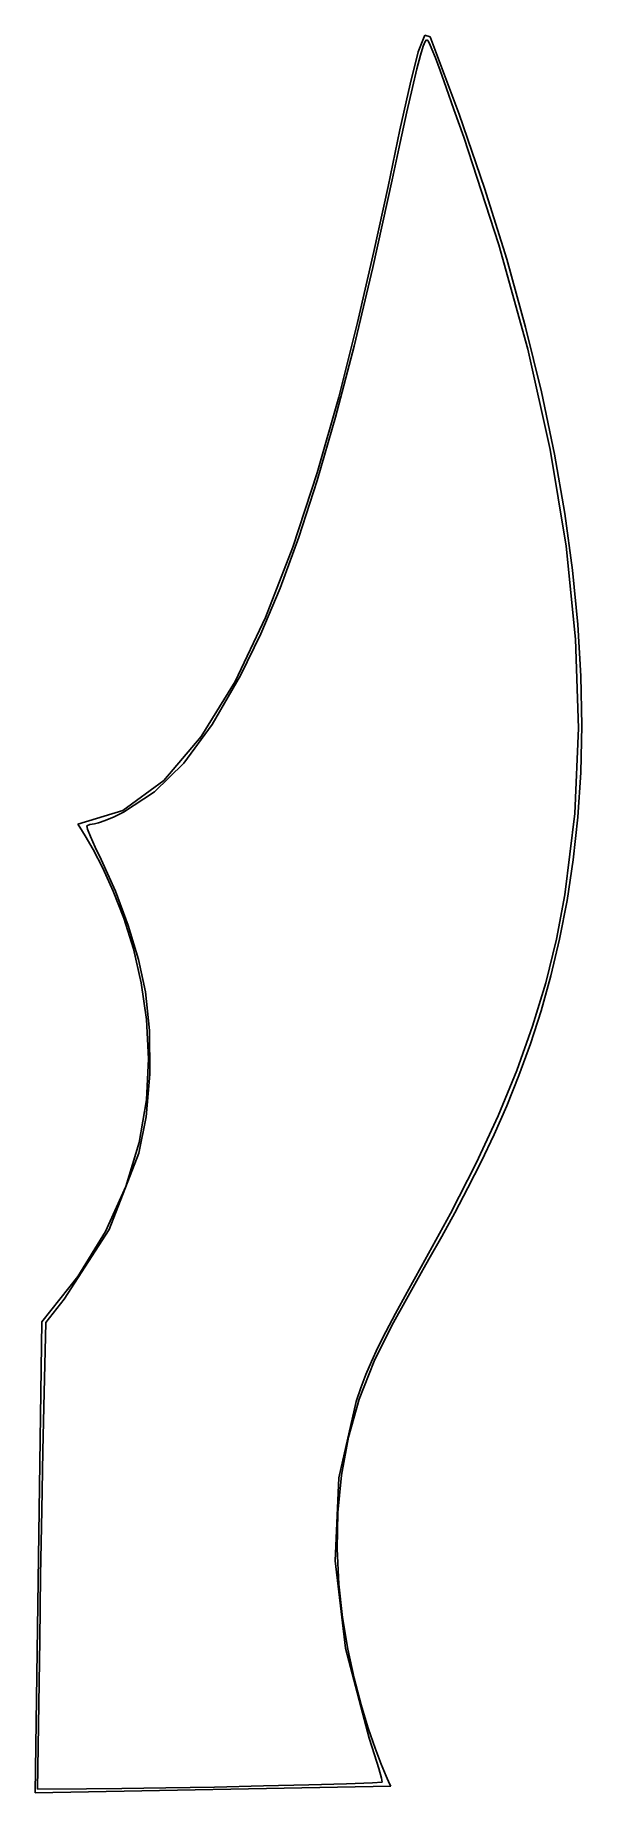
# Model space of a CAD drawing. Extents: x 0 to 59, y 0 to 191.
import ezdxf

# ---------------------------------------------------------------- set-up
doc = ezdxf.new("R2010")
doc.units = 0
doc.layers.get('0').update_dxf_attribs({"linetype": 'CONTINUOUS'})

msp = doc.modelspace()

# ---------------------------------------------------------------- linework, layer by layer
at = {"color": 33}
for p, q in [((42.4575, 190.816), (41.7354, 189.024)), ((43.028, 190.62), (42.4575, 190.816)), ((41.7354, 189.024), (40.8397, 185.513)), ((41.9654, 188.631), (42.2575, 189.604)), ((42.2575, 189.604), (42.4794, 190.143)), ((42.4794, 190.143), (42.6448, 190.308)), ((42.6448, 190.308), (42.7662, 190.219)), ((42.7662, 190.219), (42.9493, 189.903)), ((42.9493, 189.903), (43.2167, 189.302)), ((46.1684, 182.246), (43.028, 190.62)), ((43.2167, 189.302), (43.5913, 188.35)), ((41.1057, 185.14), (41.5865, 187.162)), ((41.5865, 187.162), (41.9654, 188.631)), ((43.5913, 188.35), (44.1, 186.983)), ((44.1, 186.983), (44.7657, 185.141)), ((40.8397, 185.513), (39.751, 180.551)), ((40.5102, 182.498), (41.1057, 185.14)), ((44.7657, 185.141), (45.6131, 182.755)), ((39.7827, 179.179), (40.5102, 182.498)), ((45.6131, 182.755), (46.6658, 179.766)), ((48.9313, 174.217), (46.1684, 182.246)), ((39.751, 180.551), (38.4528, 174.403)), ((46.6658, 179.766), (50.497, 168.062)), ((38.9089, 175.12), (39.7827, 179.179)), ((36.8032, 165.61), (38.9089, 175.12)), ((38.4528, 174.403), (36.9231, 167.341)), ((51.3334, 166.523), (48.9313, 174.217)), ((50.497, 168.062), (53.6265, 156.758)), ((36.9231, 167.341), (35.1455, 159.629)), ((53.3908, 159.156), (51.3334, 166.523)), ((34.7624, 157.061), (36.8032, 165.61)), ((35.1455, 159.629), (33.0991, 151.536)), ((55.1187, 152.106), (53.3908, 159.156)), ((32.7601, 149.39), (34.7624, 157.061)), ((53.6265, 156.758), (56.0546, 145.86)), ((33.0991, 151.536), (30.7661, 143.33)), ((56.534, 145.364), (55.1187, 152.106)), ((30.7702, 142.518), (32.7601, 149.39)), ((56.0546, 145.86), (57.7797, 135.37)), ((57.6545, 138.919), (56.534, 145.364)), ((30.7661, 143.33), (28.1258, 135.279)), ((28.7693, 136.361), (30.7702, 142.518)), ((58.4937, 132.763), (57.6545, 138.919)), ((26.7325, 130.838), (28.7693, 136.361)), ((28.1258, 135.279), (25.1616, 127.651)), ((57.7797, 135.37), (58.8024, 125.294)), ((59.0695, 126.886), (58.4937, 132.763)), ((24.6324, 125.867), (26.7325, 130.838)), ((25.1616, 127.651), (21.8515, 120.712)), ((22.4469, 121.366), (24.6324, 125.867)), ((59.3975, 121.278), (59.0695, 126.886)), ((58.8024, 125.294), (59.122, 115.634)), ((21.8515, 120.712), (18.1791, 114.73)), ((19.3725, 116.039), (22.4469, 121.366)), ((59.4942, 115.93), (59.3975, 121.278)), ((18.1791, 114.73), (14.1235, 109.974)), ((16.2857, 111.853), (19.3725, 116.039)), ((59.122, 115.634), (58.7389, 106.393)), ((59.3771, 110.834), (59.4942, 115.93)), ((13.1024, 108.716), (16.2857, 111.853)), ((59.0599, 105.978), (59.3771, 110.834)), ((14.1235, 109.974), (9.66555, 106.711)), ((9.74549, 106.532), (13.1024, 108.716)), ((9.66555, 106.711), (4.78868, 105.209)), ((4.78868, 105.209), (5.00366, 104.891)), ((5.00366, 104.891), (5.58655, 103.96)), ((5.77261, 105.049), (6.09646, 105.195)), ((5.82909, 104.698), (5.77261, 105.049)), ((6.09646, 105.195), (6.58703, 105.254)), ((6.58703, 105.254), (7.0225, 105.356)), ((7.0225, 105.356), (7.76386, 105.631)), ((7.76386, 105.631), (8.70645, 106.036)), ((8.70645, 106.036), (9.74549, 106.532)), ((58.7389, 106.393), (57.6516, 97.572)), ((58.5611, 101.355), (59.0599, 105.978)), ((5.58655, 103.96), (6.44645, 102.465)), ((6.13777, 103.889), (5.82909, 104.698)), ((6.64626, 102.745), (6.13777, 103.889)), ((6.44645, 102.465), (7.49102, 100.446)), ((7.30635, 101.387), (6.64626, 102.745)), ((8.86905, 97.9428), (7.30635, 101.387)), ((57.8968, 96.9532), (58.5611, 101.355)), ((7.49102, 100.446), (8.62651, 97.948)), ((8.62651, 97.948), (9.76341, 95.0143)), ((10.2471, 94.2453), (8.86905, 97.9428)), ((57.6516, 97.572), (56.7256, 92.7488)), ((57.0826, 92.764), (57.8968, 96.9532)), ((9.76341, 95.0143), (10.8079, 91.6877)), ((11.3633, 90.5302), (10.2471, 94.2453)), ((10.8079, 91.6877), (11.6678, 88.011)), ((56.7256, 92.7488), (55.5681, 88.0152)), ((56.1344, 88.7786), (57.0826, 92.764)), ((12.1392, 87.0285), (11.3633, 90.5302)), ((11.6678, 88.011), (12.2508, 84.0299)), ((55.5681, 88.0152), (54.1472, 83.2954)), ((55.0693, 84.9863), (56.1344, 88.7786)), ((12.5718, 82.8255), (12.1392, 87.0285)), ((12.2508, 84.0299), (12.4657, 79.7856)), ((53.902, 81.3788), (55.0693, 84.9863)), ((12.5801, 78.117), (12.5718, 82.8255)), ((54.1472, 83.2954), (52.4344, 78.511)), ((52.6507, 77.9473), (53.902, 81.3788)), ((12.4657, 79.7856), (12.2204, 75.3223)), ((52.4344, 78.511), (50.3975, 73.5859)), ((12.186, 73.4868), (12.5801, 78.117)), ((51.332, 74.6799), (52.6507, 77.9473)), ((12.2204, 75.3223), (11.4226, 70.685)), ((49.9593, 71.5698), (51.332, 74.6799)), ((11.4143, 69.518), (12.186, 73.4868)), ((50.3975, 73.5859), (48.0109, 68.4417)), ((11.4226, 70.685), (9.97839, 65.9144)), ((48.5525, 68.6043), (49.9593, 71.5698)), ((8.18691, 61.2482), (11.4143, 69.518)), ((48.0109, 68.4417), (45.2395, 63.0026)), ((47.1248, 65.7779), (48.5525, 68.6043)), ((9.97839, 65.9144), (7.79833, 61.0553)), ((45.6942, 63.0784), (47.1248, 65.7779)), ((45.2395, 63.0026), (42.0592, 57.1885)), ((44.2764, 60.4957), (45.6942, 63.0784)), ((3.31005, 53.7048), (8.18691, 61.2482)), ((7.79833, 61.0553), (4.78868, 56.1523)), ((42.8872, 58.0238), (44.2764, 60.4957)), ((41.5452, 55.6507), (42.8872, 58.0238)), ((4.78868, 56.1523), (0.858516, 51.2466)), ((40.2636, 53.3658), (41.5452, 55.6507)), ((42.0592, 57.1885), (40.5211, 54.4463)), ((1.29536, 51.1761), (3.31005, 53.7048)), ((40.5211, 54.4463), (39.2536, 52.1339)), ((39.2536, 52.1339), (38.2129, 50.1703)), ((39.0592, 51.1623), (40.2636, 53.3658)), ((0.858516, 51.2466), (0.143316, 0.143316)), ((1.079, 42.0317), (1.29536, 51.1761)), ((38.2129, 50.1703), (37.3585, 48.4685)), ((37.9497, 49.0305), (39.0592, 51.1623)), ((37.3585, 48.4685), (36.649, 46.9441)), ((36.9521, 46.9579), (37.9497, 49.0305)), ((35.3219, 42.8487), (36.9521, 46.9579)), ((36.649, 46.9441), (36.044, 45.514)), ((35.5039, 44.0916), (34.9856, 42.5937)), ((36.044, 45.514), (35.5039, 44.0916)), ((0.975653, 37.2057), (1.079, 42.0317)), ((34.9856, 42.5937), (33.1129, 34.3021)), ((34.156, 38.7188), (35.3219, 42.8487)), ((33.4009, 34.6094), (34.156, 38.7188)), ((0.858516, 30.824), (0.975653, 37.2057)), ((33.0095, 30.5594), (33.4009, 34.6094)), ((33.1129, 34.3021), (32.7312, 25.3022)), ((0.741384, 23.7174), (0.858516, 30.824)), ((32.9324, 26.6072), (33.0095, 30.5594)), ((32.7312, 25.3022), (33.8308, 15.8226)), ((33.1198, 22.7928), (32.9324, 26.6072)), ((0.63803, 16.717), (0.741384, 23.7174)), ((33.5235, 19.1561), (33.1198, 22.7928)), ((34.0927, 15.7345), (33.5235, 19.1561)), ((0.413413, 0.545705), (0.63803, 16.717)), ((33.8308, 15.8226), (36.4024, 6.08954)), ((34.7803, 12.5691), (34.0927, 15.7345)), ((35.5353, 9.69726), (34.7803, 12.5691)), ((36.3086, 7.1603), (35.5353, 9.69726)), ((37.0526, 4.99678), (36.3086, 7.1603)), ((36.4024, 6.08954), (36.999, 4.27605)), ((36.999, 4.27605), (37.4646, 2.7671)), ((37.7169, 3.24528), (37.0526, 4.99678)), ((37.4646, 2.7671), (37.7543, 1.72255)), ((38.2517, 1.94579), (37.7169, 3.24528)), ((38.6084, 1.13688), (38.2517, 1.94579)), ((0.143316, 0.143316), (38.7396, 0.858516)), ((5.72714, 0.569129), (0.413413, 0.545705)), ((9.56635, 0.604957), (5.72714, 0.569129)), ((14.344, 0.676617), (9.56635, 0.604957)), ((19.615, 0.773081), (14.344, 0.676617)), ((24.9356, 0.886079), (19.615, 0.773081)), ((29.8607, 1.00597), (24.9356, 0.886079)), ((33.9466, 1.12034), (29.8607, 1.00597)), ((36.7482, 1.22094), (33.9466, 1.12034)), ((37.8217, 1.29673), (36.7482, 1.22094)), ((37.7543, 1.72255), (37.8217, 1.29673)), ((38.7396, 0.858516), (38.6084, 1.13688))]:
    msp.add_line(p, q, dxfattribs=at)
at = {"color": 0}
for p, q in [((42.4575, 190.816), (41.7354, 189.024)), ((43.028, 190.62), (42.4575, 190.816)), ((41.7354, 189.024), (40.8397, 185.513)), ((46.1684, 182.246), (43.028, 190.62)), ((40.8397, 185.513), (39.751, 180.551)), ((48.9313, 174.217), (46.1684, 182.246)), ((39.751, 180.551), (38.4528, 174.403)), ((38.4528, 174.403), (36.9231, 167.341)), ((51.3334, 166.523), (48.9313, 174.217)), ((36.9231, 167.341), (35.1455, 159.629)), ((53.3908, 159.156), (51.3334, 166.523)), ((35.1455, 159.629), (33.0991, 151.536)), ((55.1187, 152.106), (53.3908, 159.156)), ((33.0991, 151.536), (30.7661, 143.33)), ((56.534, 145.364), (55.1187, 152.106)), ((57.6545, 138.919), (56.534, 145.364)), ((30.7661, 143.33), (28.1258, 135.279)), ((58.4937, 132.763), (57.6545, 138.919)), ((28.1258, 135.279), (25.1616, 127.651)), ((59.0695, 126.886), (58.4937, 132.763)), ((25.1616, 127.651), (21.8515, 120.712)), ((59.3975, 121.278), (59.0695, 126.886)), ((21.8515, 120.712), (18.1791, 114.73)), ((59.4942, 115.93), (59.3975, 121.278)), ((18.1791, 114.73), (14.1235, 109.974)), ((59.3771, 110.834), (59.4942, 115.93)), ((59.0599, 105.978), (59.3771, 110.834)), ((14.1235, 109.974), (9.66555, 106.711)), ((9.66555, 106.711), (4.78868, 105.209)), ((4.78868, 105.209), (5.00366, 104.891)), ((5.00366, 104.891), (5.58655, 103.96)), ((58.5611, 101.355), (59.0599, 105.978)), ((5.58655, 103.96), (6.44645, 102.465)), ((6.44645, 102.465), (7.49102, 100.446)), ((57.8968, 96.9532), (58.5611, 101.355)), ((7.49102, 100.446), (8.62651, 97.948)), ((8.62651, 97.948), (9.76341, 95.0143)), ((57.0826, 92.764), (57.8968, 96.9532)), ((9.76341, 95.0143), (10.8079, 91.6877)), ((10.8079, 91.6877), (11.6678, 88.011)), ((56.1344, 88.7786), (57.0826, 92.764)), ((11.6678, 88.011), (12.2508, 84.0299)), ((55.0693, 84.9863), (56.1344, 88.7786)), ((12.2508, 84.0299), (12.4657, 79.7856)), ((53.902, 81.3788), (55.0693, 84.9863)), ((52.6507, 77.9473), (53.902, 81.3788)), ((12.4657, 79.7856), (12.2204, 75.3223)), ((51.332, 74.6799), (52.6507, 77.9473)), ((12.2204, 75.3223), (11.4226, 70.685)), ((49.9593, 71.5698), (51.332, 74.6799)), ((11.4226, 70.685), (9.97839, 65.9144)), ((48.5525, 68.6043), (49.9593, 71.5698)), ((47.1248, 65.7779), (48.5525, 68.6043)), ((9.97839, 65.9144), (7.79833, 61.0553)), ((45.6942, 63.0784), (47.1248, 65.7779)), ((44.2764, 60.4957), (45.6942, 63.0784)), ((7.79833, 61.0553), (4.78868, 56.1523)), ((42.8872, 58.0238), (44.2764, 60.4957)), ((41.5452, 55.6507), (42.8872, 58.0238)), ((4.78868, 56.1523), (0.858516, 51.2466)), ((40.2636, 53.3658), (41.5452, 55.6507)), ((39.0592, 51.1623), (40.2636, 53.3658)), ((0.858516, 51.2466), (0.143316, 0.143316)), ((37.9497, 49.0305), (39.0592, 51.1623)), ((36.9521, 46.9579), (37.9497, 49.0305)), ((35.3219, 42.8487), (36.9521, 46.9579)), ((34.156, 38.7188), (35.3219, 42.8487)), ((33.4009, 34.6094), (34.156, 38.7188)), ((33.0095, 30.5594), (33.4009, 34.6094)), ((32.9324, 26.6072), (33.0095, 30.5594)), ((33.1198, 22.7928), (32.9324, 26.6072)), ((33.5235, 19.1561), (33.1198, 22.7928)), ((34.0927, 15.7345), (33.5235, 19.1561)), ((34.7803, 12.5691), (34.0927, 15.7345)), ((35.5353, 9.69726), (34.7803, 12.5691)), ((36.3086, 7.1603), (35.5353, 9.69726)), ((37.0526, 4.99678), (36.3086, 7.1603)), ((37.7169, 3.24528), (37.0526, 4.99678)), ((38.2517, 1.94579), (37.7169, 3.24528)), ((38.6084, 1.13688), (38.2517, 1.94579)), ((0.143316, 0.143316), (38.7396, 0.858516)), ((38.7396, 0.858516), (38.6084, 1.13688))]:
    msp.add_line(p, q, dxfattribs=at)

doc.saveas('drawing.dxf')
